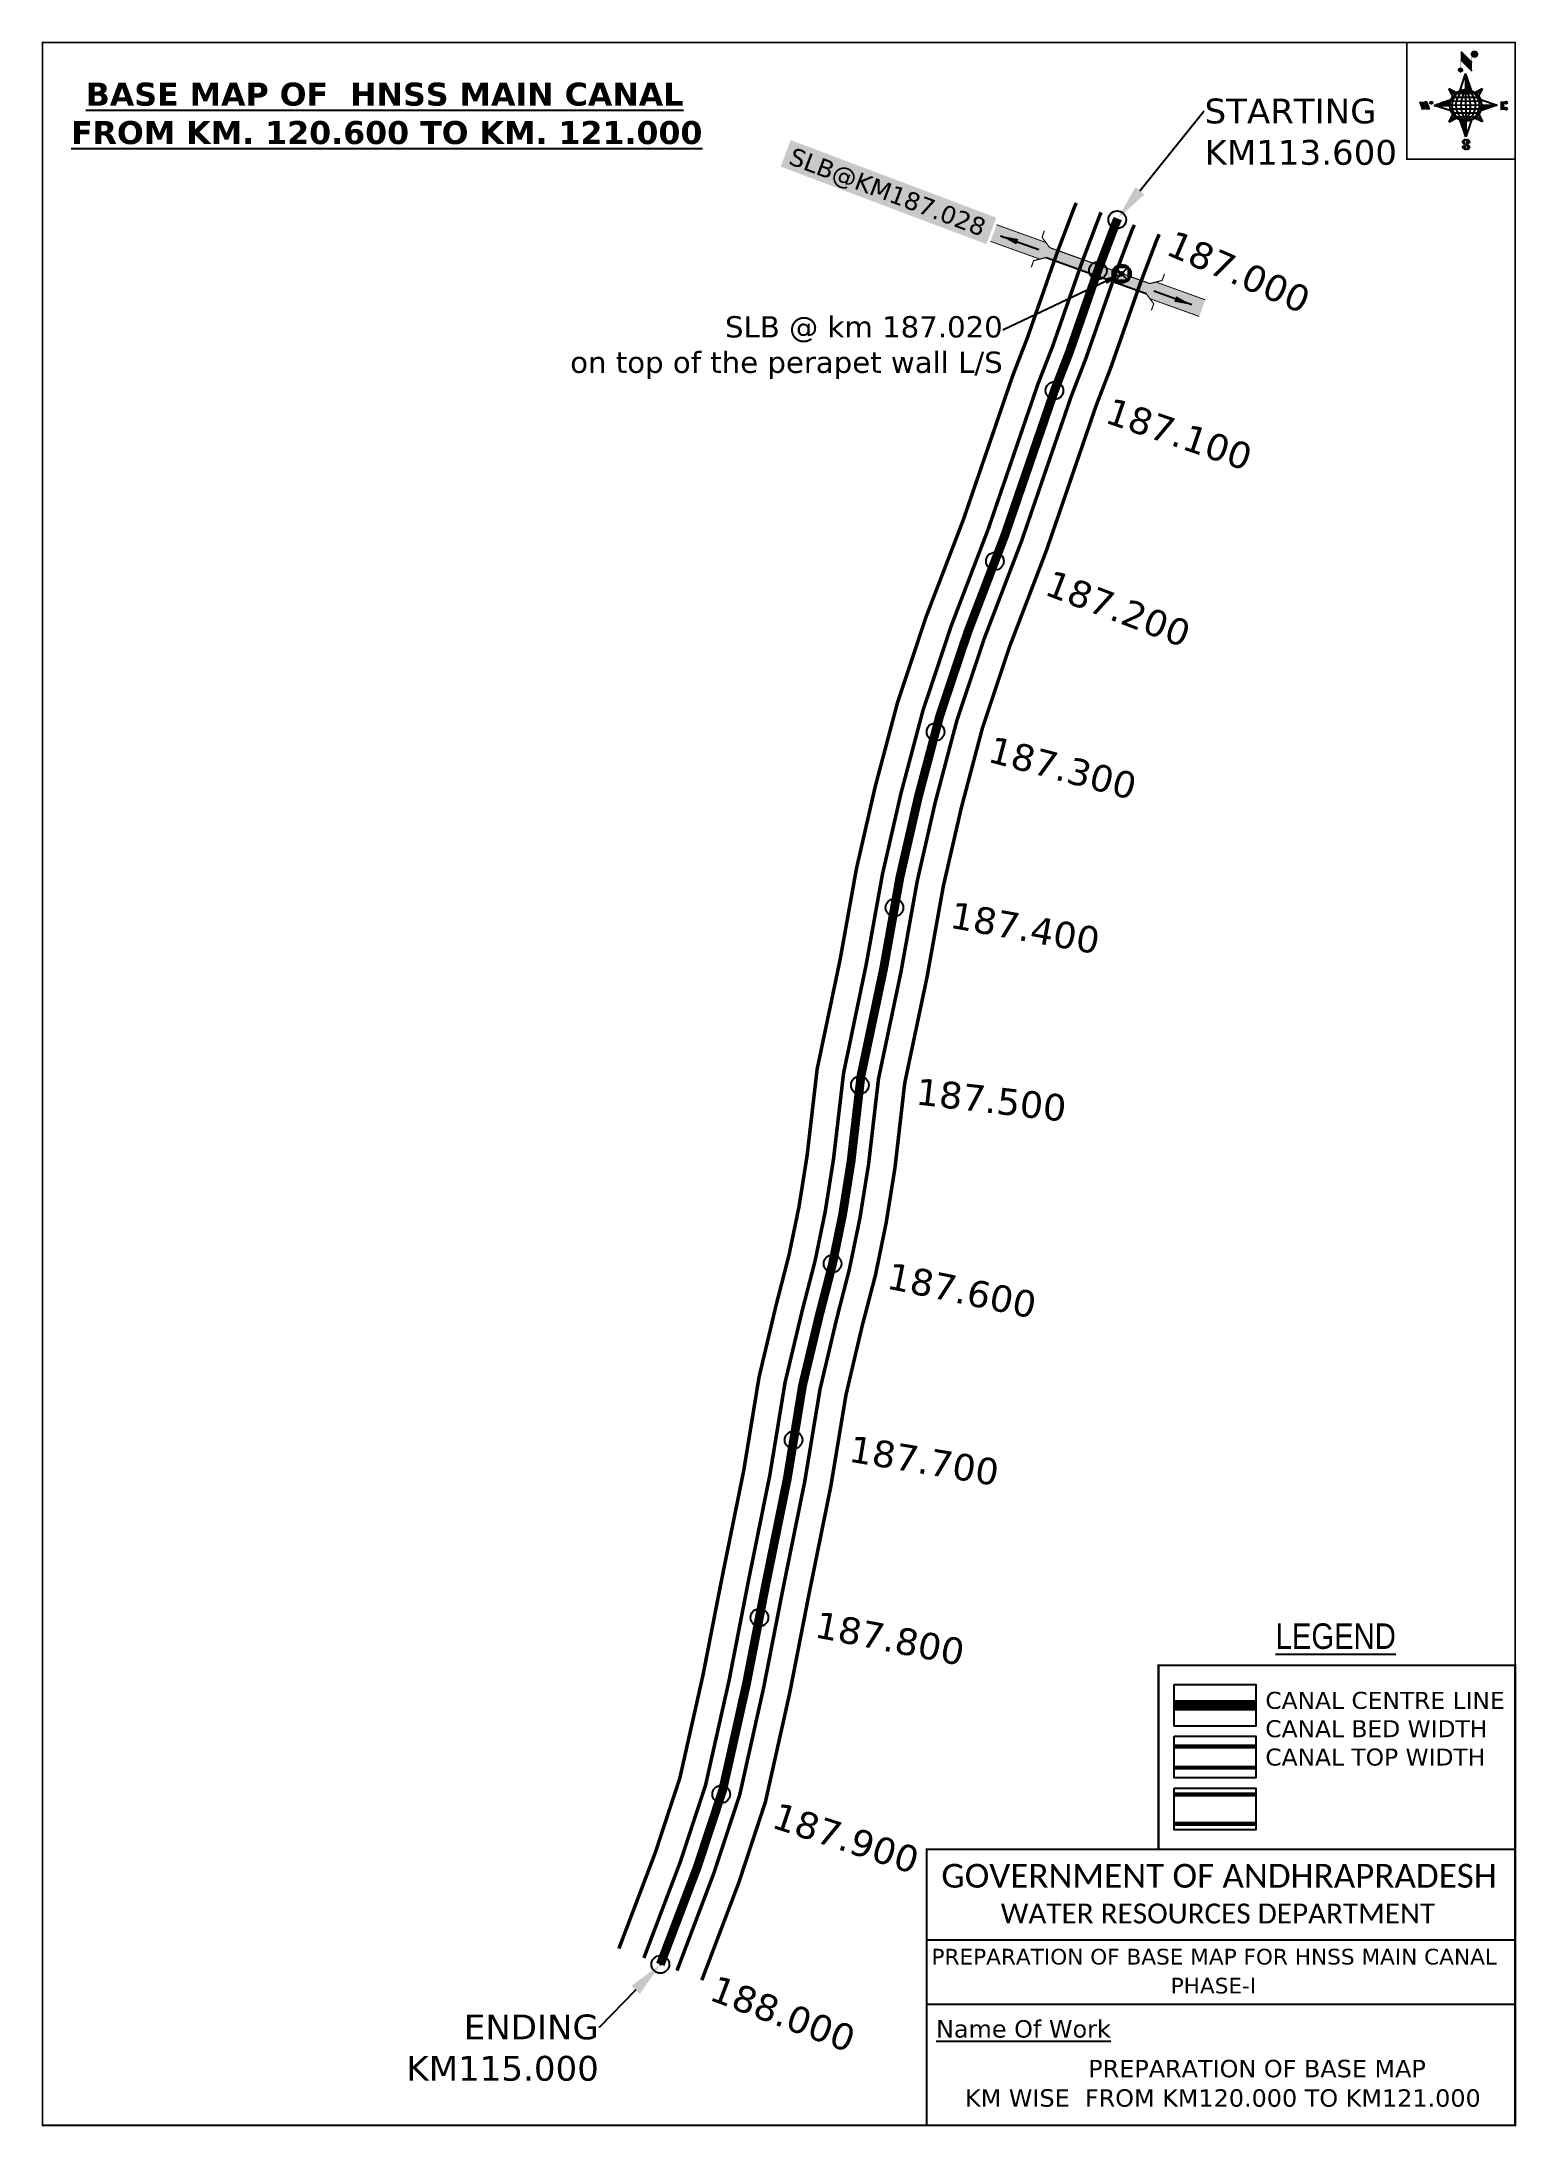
# Model space of a CAD drawing. Header units: inches. Extents: x 744217 to 745049, y 1652563 to 1653739.
import ezdxf
from ezdxf import colors
from ezdxf.entities.mleader import LeaderData, LeaderLine
from ezdxf.enums import TextEntityAlignment as Align
from ezdxf.math import Vec2, Vec3

# ---------------------------------------------------------------- set-up
doc = ezdxf.new("R2010")
doc.units = ezdxf.units.IN
doc.header["$MEASUREMENT"] = 0
doc.header["$PDMODE"] = 32
doc.header["$PDSIZE"] = 10
doc.linetypes.add('ACAD_ISO02W100', pattern=[15, 12, -3])
doc.linetypes.add('HIDDEN2', pattern=[0.1875, 0.125, -0.0625])
for name, color, linetype in [('AQUADUCT', 1, 'Continuous'), ('bord', 1, 'Continuous'), ('CANAL1', 1, 'Continuous'), ('CSMark', 72, 'Continuous'), ('DCBMS', 232, 'Continuous'), ('PAGE', 7, 'Continuous'), ('STRUCTURE', 5, 'Continuous'), ('TEXT', 7, 'Continuous')]:
    doc.layers.add(name, color=color, linetype=linetype)
doc.styles.add('ARIALN', font='ARIALN_1.TTF')
doc.styles.get("Standard").update_dxf_attribs({"font": 'verdana_0.ttf'})
doc.dimstyles.get("Standard").update_dxf_attribs({"dimtxt": 0.18, "dimasz": 0.18, "dimexe": 0.18, "dimexo": 0.0625, "dimgap": 0.09, "dimtad": 0, "dimtih": 1, "dimtoh": 1, "dimdec": 4, "dimzin": 0, "dimdsep": 46, "dimtxsty": 'Standard', "dimcen": 0.09, "dimadec": 0, "dimazin": 0, "dimtfac": 1, "dimtdec": 4, "dimtofl": 0, "dimtmove": 0, "dimatfit": 3, "dimfxl": 0, "dimtolj": 1, "dimtzin": 0, "dimarcsym": 0})
pattern_1 = [(267.297113149, (-8720374.938, 50637915.138), (10.5367255337, -0.497431438), [])]
pattern_2 = [(357.297113149, (-8720374.938, 50637915.138), (0.497431438, 10.5367255337), [])]

# ---------------------------------------------------------------- blocks, each defined once
blk = doc.blocks.new('DCBM')
at = {"layer": 'DCBMS'}
h = blk.add_hatch(color=132, dxfattribs=at)
h.paths.add_polyline_path([(3.7, 3.7, 0.414214), (-3.7, 3.7)])
h.paths.add_polyline_path([(3.7, 3.7), (3.7, -3.7, 0.198912), (5.2, 0, 0.198912)])
h.paths.add_polyline_path([(-3.7, -3.7, 0.414214), (3.7, -3.7)])
h.paths.add_polyline_path([(-3.7, 3.7, 0.198912), (-5.2, 0, 0.198912), (-3.7, -3.7)])
at = {"layer": 'DCBMS', "color": 0}
blk.add_lwpolyline([(-3.7, 3.7), (3.7, 3.7), (3.7, -3.7), (-3.7, -3.7)], close=True, dxfattribs=at)
for points in [[(-3.7, 3.7), (3.7, -3.7)], [(3.7, 3.7), (-3.7, -3.7)]]:
    blk.add_lwpolyline(points, dxfattribs=at)
for radius in [5.21, 1.05]:
    blk.add_circle((0, 0), radius, dxfattribs=at)
blk = doc.blocks.new('*X16')
at = {"color": 0, "linetype": 'Continuous'}
for p, q in [((6321.6, 240.5), (6322.3, 241.2)), ((6321.6, 240.3), (6322.3, 241)), ((6321.6, 240.1), (6322.3, 240.8)), ((6321.6, 239.9), (6322.4, 240.7)), ((6321.6, 239.8), (6322.4, 240.6)), ((6321.6, 239.6), (6322.5, 240.5)), ((6321.6, 239.4), (6322.5, 240.3)), ((6321.6, 239.2), (6322.6, 240.2)), ((6321.7, 239.1), (6322.6, 240.1)), ((6321.8, 240.8), (6322.4, 241.4)), ((6321.8, 239), (6322.7, 240)), ((6321.8, 239), (6322.8, 239.9)), ((6321.9, 238.9), (6322.9, 239.8)), ((6322, 238.8), (6323, 239.7)), ((6322.1, 241.3), (6322.4, 241.6)), ((6322.1, 238.7), (6323.1, 239.6)), ((6322.2, 238.6), (6323.1, 239.6)), ((6322.3, 238.5), (6323.2, 239.5)), ((6322.4, 238.5), (6323.3, 239.4)), ((6322.5, 238.4), (6323.4, 239.3)), ((6322.7, 238.4), (6323.6, 239.3)), ((6322.8, 238.3), (6323.7, 239.2)), ((6322.9, 238.3), (6323.8, 239.1)), ((6323.1, 238.2), (6323.9, 239.1)), ((6323.2, 238.2), (6324, 239)), ((6323.3, 238.2), (6324.2, 239)), ((6323.5, 238.1), (6324.3, 238.9)), ((6323.7, 238.1), (6324.4, 238.9)), ((6323.8, 238.1), (6324.6, 238.8)), ((6324.1, 238.2), (6324.7, 238.8)), ((6324.3, 238.3), (6324.9, 238.8)), ((6324.6, 238.3), (6325.1, 238.8)), ((6324.8, 238.4), (6325.2, 238.8)), ((6325.1, 238.5), (6325.4, 238.8)), ((6325.4, 238.6), (6325.6, 238.8))]:
    blk.add_line(p, q, dxfattribs=at)
blk = doc.blocks.new('*X15')
at = {"color": 0, "linetype": 'Continuous'}
for p, q in [((6324.4, 240.3), (6324.5, 240.4)), ((6324.6, 240.3), (6324.8, 240.5)), ((6324.7, 240.2), (6325, 240.5)), ((6324.8, 240.2), (6325.2, 240.6)), ((6325, 240.1), (6325.5, 240.6)), ((6325.1, 240.1), (6325.6, 240.6)), ((6325.2, 240), (6325.8, 240.6)), ((6325.3, 240), (6326, 240.6)), ((6325.4, 239.9), (6326.1, 240.6)), ((6325.5, 239.8), (6326.2, 240.5)), ((6325.6, 239.8), (6326.3, 240.5)), ((6325.7, 239.7), (6326.5, 240.4)), ((6325.9, 239.6), (6326.6, 240.3)), ((6326, 239.5), (6326.7, 240.3)), ((6326, 239.4), (6326.8, 240.2)), ((6326.1, 239.3), (6327, 240.2)), ((6326.2, 239.3), (6327.1, 240.1)), ((6326.3, 239.2), (6327.1, 240)), ((6326.4, 239.1), (6327.2, 239.9)), ((6326.5, 239), (6327.3, 239.8)), ((6326.5, 238.9), (6327.4, 239.7)), ((6326.6, 238.8), (6327.5, 239.6)), ((6326.7, 238.7), (6327.5, 239.5)), ((6326.8, 238.6), (6327.6, 239.4)), ((6326.8, 238.5), (6327.7, 239.3)), ((6326.8, 236.5), (6327.4, 237)), ((6326.9, 238.3), (6327.8, 239.2)), ((6326.9, 238.2), (6327.9, 239.1)), ((6326.9, 236.8), (6327.6, 237.4)), ((6327, 238.1), (6327.8, 239)), ((6327, 237.9), (6327.8, 238.8)), ((6327, 237.8), (6327.8, 238.6)), ((6327, 237.6), (6327.8, 238.4)), ((6327, 237.4), (6327.8, 238.2)), ((6327, 237.3), (6327.8, 238)), ((6327, 237.1), (6327.8, 237.9))]:
    blk.add_line(p, q, dxfattribs=at)
blk = doc.blocks.new('H')
at = {"layer": 'bord', "extrusion": (0.000427885, 0.004792, 0.999988)}
h = blk.add_hatch(dxfattribs=at)
h.set_pattern_fill('LINE', color=8, scale=84.387686, angle=-2.7029, style=0)
h.set_pattern_definition(pattern_2)
h.paths.add_polyline_path([(-492, 786, -0.090992), (-448, 775), (-486, 912)])
h = blk.add_hatch(dxfattribs=at)
h.set_pattern_fill('LINE', color=8, scale=84.387686, angle=-92.7029, style=0)
h.set_pattern_definition(pattern_1)
h.paths.add_polyline_path([(-625, 665, -0.090992), (-615, 710), (-751, 671)])
h = blk.add_hatch(dxfattribs=at)
h.set_pattern_fill('LINE', color=8, scale=84.387686, angle=-2.7029, style=0)
h.set_pattern_definition(pattern_2)
h.paths.add_polyline_path([(-504, 533, -0.090992), (-549, 543), (-510, 406)])
h = blk.add_hatch(dxfattribs=at)
h.set_pattern_fill('LINE', color=8, scale=84.387686, angle=-92.7029, style=0)
h.set_pattern_definition(pattern_1)
h.paths.add_polyline_path([(-246, 647), (-372, 653, -0.090992), (-382, 609)])
for p, q in [((-519, 1020, -1217), (-435, 927, -1216)), ((-516, 1087, -1217), (-432, 994, -1217)), ((-538, 774, -1216), (-487, 906, -1216)), ((-487, 906, -1216), (-493, 780, -1216)), ((-487, 906, -1216), (-448, 769, -1216)), ((-865, 701, -1215), (-847, 638, -1215)), ((-847, 700, -1215), (-829, 637, -1215)), ((-829, 699, -1215), (-811, 636, -1215)), ((-829, 699, -1215), (-811, 698, -1215)), ((-811, 698, -1215), (-794, 635, -1215)), ((-752, 665, -1215), (-615, 704, -1215)), ((-627, 794, -1216), (-567, 760, -1216)), ((-627, 794, -1216), (-584, 747, -1215)), ((-599, 731, -1215), (-627, 794, -1216)), ((-421, 753, -1216), (-359, 781, -1216)), ((-359, 781, -1216), (-405, 739, -1216)), ((-359, 781, -1216), (-392, 721, -1215)), ((-379, 693, -1215), (-246, 641, -1215)), ((-213, 669, -1215), (-217, 601, -1215)), ((-752, 665, -1215), (-625, 659, -1215)), ((-619, 614, -1215), (-752, 665, -1215)), ((-639, 526, -1214), (-606, 585, -1215)), ((-639, 526, -1214), (-593, 568, -1215)), ((-577, 553, -1215), (-639, 526, -1214)), ((-511, 400, -1214), (-549, 537, -1214)), ((-460, 533, -1215), (-511, 400, -1214)), ((-505, 527, -1214), (-511, 400, -1214)), ((-371, 513, -1214), (-431, 546, -1215)), ((-371, 513, -1214), (-414, 560, -1215)), ((-399, 576, -1215), (-371, 513, -1214)), ((-246, 641, -1215), (-383, 603, -1215)), ((-373, 647, -1215), (-246, 641, -1215)), ((-197, 600, -1215), (-194, 668, -1215))]:
    blk.add_line(p, q, dxfattribs=at)
at = {"layer": 'bord', "color": 8, "linetype": 'ByBlock', "extrusion": (0.000427885, 0.004792, 0.999988)}
for p, q in [((-375, 679, -1215), (-620, 691, -1215)), ((-386, 711, -1215), (-605, 722, -1215)), ((-411, 744, -1216), (-578, 752, -1216)), ((-493, 780, -1216), (-505, 527, -1214)), ((-373, 647, -1215), (-625, 659, -1215)), ((-378, 616, -1215), (-623, 628, -1215)), ((-392, 585, -1215), (-611, 595, -1215)), ((-420, 555, -1215), (-587, 562, -1215))]:
    blk.add_line(p, q, dxfattribs=at)
at = {"layer": 'bord', "extrusion": (0.000427885, 0.004792, 0.999988), "elevation": -1212}
for points, const_width in [([(-522, 960), (-516, 1093)], 1.61), ([(-434, 933), (-428, 1066)], 1.61), ([(-870, 707), (-846, 706)], 0.642), ([(-829, 643), (-821, 678)], 0.642), ([(-793, 641), (-782, 694)], 0.642), ([(-223, 676), (-174, 673)], 0.706), ([(-829, 643), (-855, 644)], 0.642), ([(-811, 642), (-784, 641)], 0.642), ([(-177, 605), (-226, 607)], 0.706), ([(-195, 645), (-185, 644)], 0.706)]:
    blk.add_lwpolyline(points, dxfattribs=dict(at, const_width=const_width))
for points, const_width in [([(-414, 1073, 1), (-398, 1058, 1)], 22.3), ([(-530, 950, 1), (-520, 939, 1)], 14.8), ([(-776, 697, 1), (-769, 690, 1)], 8.9), ([(-180, 618, 1), (-173, 611, 1)], 9.79), ([(-178, 667, 1), (-171, 660, 1)], 9.79), ([(-490, 362, 1), (-498, 369, 1)], 11.1), ([(-525, 322, 1), (-533, 329, 1)], 11.1)]:
    blk.add_lwpolyline(points, format="xyb", close=True, dxfattribs=dict(at, const_width=const_width))
for points in [[(-537, 317), (-531, 310), (-520, 307), (-505, 307), (-494, 310), (-486, 318), (-487, 326), (-491, 333), (-494, 336), (-503, 341), (-522, 347), (-530, 352), (-534, 355), (-537, 363), (-537, 373), (-530, 381), (-520, 384), (-504, 384), (-493, 380), (-487, 373)], [(-522, 348), (-526, 354), (-528, 361), (-528, 371), (-526, 375), (-521, 381), (-515, 384)], [(-505, 307), (-499, 312), (-497, 319), (-497, 327), (-501, 335), (-509, 343)]]:
    blk.add_lwpolyline(points, dxfattribs=at)
at = {"layer": 'bord', "extrusion": (0.000427885, 0.004792, 0.999988)}
for centre, radius in [((-406, 1065, -1212), 22.3), ((-525, 944, -1212), 14.8), ((-773, 694, -1212), 8.9), ((-498, 659, -1212), 127), ((-177, 615, -1212), 9.79), ((-174, 663, -1212), 9.79), ((-494, 365, -1212), 11.1), ((-529, 325, -1212), 11.1)]:
    blk.add_circle(centre, radius, dxfattribs=at)
at = {"layer": 'bord', "color": 8, "linetype": 'ByBlock', "extrusion": (0.000427885, 0.004792, 0.999988)}
for centre, radius, start, end in [((-482, 658, -1212), 128, 94.9254, 259.6691), ((-437, 656, -1212), 141, 113.2864, 241.308), ((-316, 651, -1212), 222, 142.5892, 212.0053), ((-560, 662, -1212), 141, 293.2864, 61.308), ((-681, 668, -1212), 222, 322.5892, 32.0053), ((-515, 660, -1212), 128, 274.9254, 79.6691)]:
    blk.add_arc(centre, radius, start, end, dxfattribs=at)
at = {"layer": 'bord', "extrusion": (0.000427885, 0.004792, 0.999988)}
for points in [[(-516, 1093, -1212), (-431, 1000, -1212), (-519, 1026, -1212), (-434, 933, -1212)], [(-864, 707, -1212), (-846, 706, -1212), (-846, 644, -1212), (-829, 643, -1212)], [(-829, 705, -1212), (-811, 704, -1212), (-811, 642, -1212), (-793, 641, -1212)], [(-193, 674, -1212), (-197, 606, -1212), (-213, 675, -1212), (-216, 607, -1212)]]:
    blk.add_solid(points, dxfattribs=at)
at = {"layer": 'bord', "extrusion": (0.000427885, 0.004792, 0.999988), "xscale": 7.977342409717546, "yscale": 7.977342408231451, "zscale": 7.977342408476333, "rotation": 138.0840426661453}
for name, p in [('*X15', (38301, -31929, -1212)), ('*X16', (38314, -31951, -1212))]:
    blk.add_blockref(name, p, dxfattribs=at)
blk = doc.blocks.new('SLB')
at = {"layer": 'STRUCTURE'}
h = blk.add_hatch(dxfattribs=at)
h.set_pattern_fill('DOTS', color=6, scale=20, angle=320.3722, style=0)
h.set_pattern_definition([(320.372247934, (-159.4327, -72.9564), (1.2786241598, 0.5641323054), [0, -1.25])])
h.paths.add_polyline_path([(769699.5, 1706871.1), (769699.5, 1706861.1), (769729.1, 1706861.1), (769732.1, 1706863.1), (769792.1, 1706863.1), (769795.1, 1706861.1), (769824.7, 1706861.1), (769824.7, 1706871.1), (769795.1, 1706871.1), (769792.1, 1706869.1), (769732.1, 1706869.1), (769729.1, 1706871.1)])
at = {"layer": 'STRUCTURE', "color": 6, "linetype": 'ACAD_ISO02W100', "ltscale": 0.5, "const_width": 0.5}
for points in [[(769699.5, 1706871.1), (769729.1, 1706871.1)], [(769795.1, 1706871.1), (769824.7, 1706871.1)], [(769699.5, 1706861.1), (769729.1, 1706861.1)], [(769795.1, 1706861.1), (769824.7, 1706861.1)]]:
    blk.add_lwpolyline(points, dxfattribs=at)
at = {"layer": 'STRUCTURE', "color": 6, "const_width": 0.628}
for points in [[(769726.1, 1706877.1), (769726.1, 1706873.1), (769732.1, 1706869.1), (769792.1, 1706869.1), (769798.1, 1706873.1), (769798.1, 1706877.1)], [(769726.1, 1706855.1), (769726.1, 1706859.1), (769732.1, 1706863.1), (769792.1, 1706863.1), (769798.1, 1706859.1), (769798.1, 1706855.1)]]:
    blk.add_lwpolyline(points, dxfattribs=at)
at = {"layer": 'STRUCTURE', "color": 6}
blk.add_lwpolyline([(769732.1, 1706863.1), (769792.1, 1706863.1)], dxfattribs=at)
blk.add_lwpolyline([(769732.1, 1706863.1), (769792.1, 1706863.1)], dxfattribs=at)
at = {"layer": 'STRUCTURE', "color": 0}
blk.add_circle((769762.1, 1706866.1), 1.24, dxfattribs=at)
for points in [[(769703.8, 1706866), (769726.7, 1706866)], [(769818.6, 1706865.8), (769795.7, 1706865.8)]]:
    blk.add_leader(points, dimstyle='Standard', override={"dimasz": 10, "dimgap": 0.09, "dimtad": 0}, dxfattribs=at)

msp = doc.modelspace()

# ---------------------------------------------------------------- linework, layer by layer
at = {"color": 3}
for p in [(744823.5, 1653638.5), (744788.1, 1653542.1), (744754.5, 1653445.8), (744721, 1653349.5), (744697.8, 1653250.3), (744678.3, 1653150.2), (744662.9, 1653049.4), (744640.9, 1652949.9), (744621.6, 1652849.7), (744600.1, 1652750), (744565.7, 1652654)]:
    msp.add_point(p, dxfattribs=at)
at = {"layer": 'CANAL1', "color": 200, "const_width": 2}
for points in [[(744800.4, 1653648), (744799.3, 1653645.5), (744789.4, 1653619.4), (744773, 1653572.4), (744764.6, 1653550.7), (744736.6, 1653469), (744715.6, 1653414.3), (744699.5, 1653365.9), (744686.9, 1653318.4), (744676.4, 1653272.5), (744667.1, 1653220.8), (744654.2, 1653159.3), (744648.5, 1653110.3), (744643.9, 1653081.3), (744638.3, 1653054.3), (744631.1, 1653026.3), (744621.4, 1652985.4), (744612.8, 1652932.9), (744600.5, 1652872.2), (744589.8, 1652817.4), (744576.7, 1652759.1), (744562.8, 1652716.9), (744542.3, 1652662.9)], [(744847.2, 1653630.3), (744845.6, 1653626.6), (744836.4, 1653602.3), (744819.9, 1653555.1), (744811.6, 1653533.6), (744783.6, 1653452), (744762.7, 1653397.4), (744747.4, 1653351.5), (744735.5, 1653306.5), (744725.4, 1653262.5), (744716.2, 1653211.2), (744703.6, 1653151.3), (744698.1, 1653103.5), (744693.1, 1653072.3), (744687.1, 1653043), (744679.6, 1653014.3), (744670.5, 1652975.6), (744661.9, 1652923.8), (744649.5, 1652862.5), (744638.7, 1652807.1), (744625, 1652745.7), (744610, 1652700.2), (744589.1, 1652645.1)]]:
    msp.add_lwpolyline(points, dxfattribs=at)
at = {"layer": 'CANAL1', "color": 5, "const_width": 2}
for points in [[(744814.4, 1653642.7), (744813.2, 1653639.8), (744803.5, 1653614.2), (744787.1, 1653567.2), (744778.7, 1653545.6), (744750.7, 1653463.9), (744729.8, 1653409.2), (744713.9, 1653361.6), (744701.5, 1653314.9), (744691.1, 1653269.5), (744681.8, 1653217.9), (744669.1, 1653156.9), (744663.4, 1653108.3), (744658.7, 1653078.6), (744653, 1653050.9), (744645.7, 1653022.7), (744636.1, 1652982.5), (744627.5, 1652930.2), (744615.2, 1652869.3), (744604.5, 1652814.3), (744591.2, 1652755.1), (744577, 1652711.9), (744556.4, 1652657.6)], [(744575.1, 1652650.5), (744595.8, 1652705.2), (744610.5, 1652749.7), (744624, 1652810.2), (744634.8, 1652865.4), (744647.2, 1652926.6), (744655.8, 1652978.5), (744665.1, 1653017.9), (744672.4, 1653046.4), (744678.3, 1653075), (744683.2, 1653105.5), (744688.8, 1653153.7), (744701.5, 1653214.1), (744710.7, 1653265.5), (744720.9, 1653310.1), (744733, 1653355.8), (744748.6, 1653402.5), (744769.5, 1653457.1), (744797.5, 1653538.7), (744805.8, 1653560.2), (744822.3, 1653607.4), (744831.7, 1653632.3), (744833.2, 1653635.6)]]:
    msp.add_lwpolyline(points, dxfattribs=at)
at = {"layer": 'CANAL1', "color": 1, "linetype": 'HIDDEN2', "ltscale": 100, "const_width": 5}
msp.add_lwpolyline([(744823.8, 1653639.2), (744822.5, 1653636), (744812.9, 1653610.8), (744796.5, 1653563.7), (744788.1, 1653542.1), (744760.1, 1653460.5), (744739.2, 1653405.9), (744723.4, 1653358.7), (744711.2, 1653312.5), (744700.9, 1653267.5), (744691.7, 1653216), (744678.9, 1653155.3), (744673.3, 1653106.9), (744668.5, 1653076.8), (744662.7, 1653048.6), (744655.4, 1653020.3), (744645.9, 1652980.5), (744637.4, 1652928.4), (744625, 1652867.4), (744614.3, 1652812.3), (744600.9, 1652752.4), (744586.4, 1652708.5), (744565.7, 1652654)], dxfattribs=at)
at = {"layer": 'CANAL1', "color": 1, "linetype": 'HIDDEN2', "ltscale": 100, "const_width": 6, "elevation": -0.4}
msp.add_lwpolyline([(744901.7, 1652800.2), (744855.6, 1652800.2)], dxfattribs=at)
at = {"layer": 'CANAL1', "color": 5, "const_width": 2.4, "elevation": -0.4}
for points in [[(744901.7, 1652777), (744855.6, 1652777)], [(744901.7, 1652765), (744855.6, 1652765)]]:
    msp.add_lwpolyline(points, dxfattribs=at)
at = {"layer": 'CANAL1', "color": 200, "const_width": 2.4, "elevation": -0.4}
for points in [[(744901.7, 1652749.8), (744855.6, 1652749.8)], [(744901.7, 1652733.3), (744855.6, 1652733.3)]]:
    msp.add_lwpolyline(points, dxfattribs=at)
at = {"layer": 'DCBMS', "color": 132, "true_color": 0x00d1bf}
msp.add_point((744826, 1653608, 473), dxfattribs=at)
at = {"layer": 'PAGE', "const_width": 1}
msp.add_lwpolyline([(744217.1, 1653738.5), (744217.1, 1652563.2), (745048.1, 1652563.2), (745048.1, 1653738.5), (744217.1, 1653738.5)], dxfattribs=at)
at = {"layer": 'PAGE'}
for points, const_width in [([(745048.1, 1653738.5), (744987, 1653738.5), (744987, 1653672.7), (745048.1, 1653672.7)], 1), ([(745048.1, 1652718.9), (744846.8, 1652718.9), (744846.8, 1652822.7), (745048.1, 1652822.7)], 1.2), ([(744716, 1652718.9), (745048.1, 1652718.9), (745048.1, 1652563.2), (744716, 1652563.2)], 1.2)]:
    msp.add_lwpolyline(points, close=True, dxfattribs=dict(at, const_width=const_width))
at = {"layer": 'PAGE', "elevation": -0.4}
for points in [[(744855.6, 1652812), (744901.7, 1652812), (744901.7, 1652788.5), (744855.6, 1652788.5)], [(744855.6, 1652782.7), (744901.7, 1652782.7), (744901.7, 1652759.2), (744855.6, 1652759.2)], [(744855.6, 1652753.5), (744901.7, 1652753.5), (744901.7, 1652729.9), (744855.6, 1652729.9)]]:
    msp.add_lwpolyline(points, close=True, dxfattribs=at)
at = {"layer": 'PAGE'}
for points in [[(744716, 1652667.9), (745048.1, 1652667.9)], [(744716, 1652631.5), (745048.1, 1652631.5)]]:
    msp.add_lwpolyline(points, dxfattribs=at)
at = {"layer": 'STRUCTURE', "color": 0}
msp.add_point((744812.6, 1653609.8), dxfattribs=at)

# ---------------------------------------------------------------- block references
at = {"layer": 'AQUADUCT', "color": 1, "xscale": 0.0703495379661093, "yscale": 0.07034953800030053, "zscale": 0.07034953795990817, "rotation": 3.078330607406165}
msp.add_blockref('H', (745057.7, 1653659.1, 85.4), dxfattribs=at)
at = {"layer": 'DCBMS', "color": 132, "true_color": 0x00d1bf}
msp.add_blockref('DCBM', (744826, 1653608, 473), dxfattribs=at)
at = {"layer": 'STRUCTURE', "color": 0, "rotation": 340.2145830124009}
msp.add_blockref('SLB', (-557279.6, 308068.5), dxfattribs=at)

# ---------------------------------------------------------------- texts
at = {"layer": 'CSMark', "color": 1}
for s, rotation, p in [('187.000', 336.3751, (744853.1, 1653626.2)), ('187.100', 341.0566, (744818.2, 1653531.4)), ('187.200', 339.0629, (744784.3, 1653434.3)), ('187.300', 345.1636, (744751.6, 1653340.1)), ('187.400', 349.7716, (744729.7, 1653246.5)), ('187.500', 353.3741, (744710.2, 1653146.8)), ('187.600', 348.381, (744694.2, 1653042.9)), ('187.700', 350.6473, (744672.6, 1652945.2)), ('187.800', 348.9819, (744653.5, 1652846.1)), ('187.900', 341.7867, (744630, 1652738.6)), ('188.000', 339.2079, (744595.1, 1652641.3))]:
    msp.add_text(s, height=15, rotation=rotation, dxfattribs=at).set_placement(p, align=Align.MIDDLE_LEFT)
at = {"layer": 'PAGE', "extrusion": (0.000201441, 0.004807, 0.999988), "style": 'ARIALN'}
msp.add_text('%%ULEGEND', height=14.4, rotation=359.9999, dxfattribs=at).set_placement((744946.8, 1652819.4, 8095), align=Align.MIDDLE)
at = {"layer": 'PAGE', "extrusion": (0.000201441, 0.004807, 0.999988)}
for s, height, p in [('PREPARATION OF BASE MAP FOR HNSS MAIN CANAL', 8.878, (744718.7, 1652634.1, 8094)), ('%%UName Of Work', 9.822, (744721.3, 1652592.9, 8092.7))]:
    msp.add_text(s, height=height, rotation=359.9999, dxfattribs=at).set_placement(p)
for s, height, p in [('PHASE-I', 8.88, (744877.8, 1652622.2, 8094)), ('PREPARATION OF BASE MAP', 9.822, (744902.4, 1652575.4, 8092.8)), ('KM WISE  FROM KM120.000 TO KM121.000', 9.822, (744883.1, 1652558.8, 8092.8))]:
    msp.add_text(s, height=height, rotation=359.9999, dxfattribs=at).set_placement(p, align=Align.MIDDLE_CENTER)
at = {"layer": 'PAGE', "extrusion": (0.000201441, 0.004807, 0.999988), "attachment_point": 1, "text_direction": (1, -1e-06, -0.000201)}
for s, insert, char_height, width in [('CANAL CENTRE LINE CANAL BED WIDTH {\\H2.3741x; }CANAL TOP WIDTH{\\H1.9188x; }', (744907.1, 1652807.8, -0.4), 9.6, 168.926), ('\\pi3.5885;{\\fCalibri|b0|i0|c0|p34;\\H1.3333x;GOVERNMENT OF ANDHRAPRADESH\\P\\pi37.073;\\H0.83998x;WATER RESOURCES DEPARTMENT}', (744720.7, 1652710.7, -1.3), 10.059, 321.276)]:
    msp.add_mtext(s, dxfattribs=dict(at, insert=insert, char_height=char_height, width=width))
at = {"layer": 'STRUCTURE', "color": 5, "insert": (744641, 1653679.6), "char_height": 10, "width": 118.025, "attachment_point": 1, "rotation": 339.3411, "bg_fill": 1, "box_fill_scale": 1.3, "bg_fill_color": 7, "bg_fill_true_color": 16777215, "bg_fill_transparency": 4390977}
msp.add_mtext('SLB@KM187.028', dxfattribs=at)
at = {"layer": 'TEXT', "color": 1, "insert": (744219.7, 1653715.9), "char_height": 13, "width": 379.826, "attachment_point": 1}
msp.add_mtext('\\pi21.755;{\\fVerdana|b1|i0|c0|p34;\\LBASE MAP OF  HNSS MAIN CANAL \\P\\pi13.452;FROM KM. 120.600 TO KM. 121.000}', dxfattribs=at)

# ---------------------------------------------------------------- leaders
at = {"layer": 'DCBMS', "color": 5}
ml = msp.add_multileader_mtext('Standard', dxfattribs=at)
ml.set_content('STARTING\\PKM113.600', color=5)
ml.set_leader_properties()
ml.build(insert=Vec2(0, 0))
ml.multileader.update_dxf_attribs({"dogleg_length": 0.36, "arrow_head_size": 20})
ctx = ml.context
ctx.base_point, ctx.char_height, ctx.arrow_head_size, ctx.landing_gap_size, ctx.plane_origin = Vec3(744872.7, 1653699.8, -0.1), 14, 20, 0.09, Vec3(745019.7, 1653764.1, -0.1)
notes = []
notes.append((ctx, [(1, (1, 1, 0), (744872.3, 1653699.8, -0.1), (1, 0), 0.36, [(0, [(744823.8, 1653639.2, -0.1)], 0, [])])]))
ctx.mtext.insert, ctx.mtext.flow_direction = Vec3(744872.8, 1653706.9, -0.1), 5
at = {"layer": 'DCBMS', "color": 132, "true_color": 0x00d1bf}
ml = msp.add_multileader_mtext('Standard', dxfattribs=at)
ml.set_content('SLB @ km 187.020\\Pon top of the perapet wall L/S', color=(0, 209, 191))
ml.set_leader_properties()
ml.build(insert=Vec2(0, 0))
ml.multileader.update_dxf_attribs({"dogleg_length": 0.36, "arrow_head_size": 10})
ctx = ml.context
ctx.base_point, ctx.char_height, ctx.arrow_head_size, ctx.landing_gap_size, ctx.plane_origin = Vec3(744511.8, 1653576.4, 473), 12, 10, 0.09, Vec3(744826, 1653608, 473)
ctx.text_align_type = 2
notes.append((ctx, [(1, (1, 1, 0), (744759.3, 1653576.4, 473), (-1, 0), 0.36, [(0, [(744826, 1653608, 473)], 0, [])])]))
ctx.mtext.insert, ctx.mtext.alignment, ctx.mtext.flow_direction = Vec3(744758.9, 1653584.1, 473), 3, 5
at = {"layer": 'DCBMS', "color": 5}
ml = msp.add_multileader_mtext('Standard', dxfattribs=at)
ml.set_content('ENDING \\PKM115.000', color=5)
ml.set_leader_properties()
ml.build(insert=Vec2(0, 0))
ml.multileader.update_dxf_attribs({"dogleg_length": 0.36, "arrow_head_size": 20})
ctx = ml.context
ctx.base_point, ctx.char_height, ctx.arrow_head_size, ctx.landing_gap_size, ctx.plane_origin = Vec3(744424.1, 1652618.5), 14, 20, 0.09, Vec3(744531.8, 1652540.7)
ctx.text_align_type = 2
notes.append((ctx, [(0, (1, 1, 0), (744531.4, 1652618.5), (-1, 0), 0.36, [(0, [(744565.7, 1652654)], 0, [])])]))
ctx.mtext.insert, ctx.mtext.width, ctx.mtext.alignment, ctx.mtext.flow_direction = Vec3(744531, 1652625.7), 108.896, 3, 5
for ctx, leaders in notes:
    for number, flags, end, landing, length, lines in leaders:
        leader = LeaderData()
        leader.index, (leader.has_last_leader_line, leader.has_dogleg_vector, leader.attachment_direction) = number, flags
        leader.last_leader_point, leader.dogleg_vector, leader.dogleg_length = Vec3(end), Vec3(landing), length
        for number, points, colour, breaks in lines:
            line = LeaderLine()
            line.index, line.vertices, line.color, line.breaks = number, Vec3.list(points), colors.encode_raw_color(colour), breaks
            leader.lines.append(line)
        ctx.leaders.append(leader)

doc.saveas('drawing.dxf')
